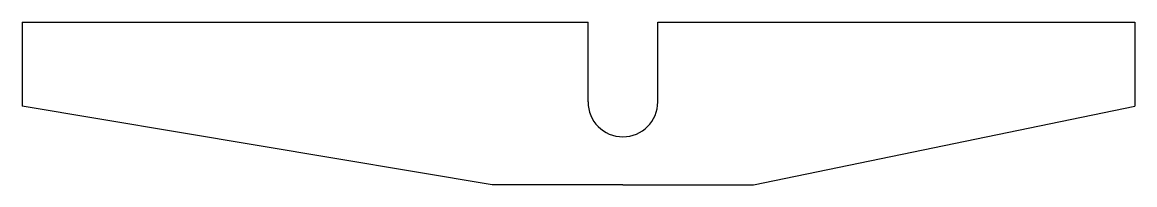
# Model space of a CAD drawing. Header units: inches. Extents: x 110 to 536, y -216 to -154.
import ezdxf

# ---------------------------------------------------------------- set-up
doc = ezdxf.new("R2010")
doc.units = ezdxf.units.IN
doc.header["$MEASUREMENT"] = 0

msp = doc.modelspace()

# ---------------------------------------------------------------- linework, layer by layer
for p, q in [((109.96, -153.74), (326.61, -153.74)), ((109.96, -153.74), (109.96, -185.74)), ((326.61, -184.09), (326.61, -153.74)), ((353.31, -184.09), (353.31, -153.74)), ((353.31, -153.74), (535.96, -153.74)), ((535.96, -153.74), (535.96, -185.74)), ((289.96, -215.74), (109.96, -185.74)), ((389.96, -215.74), (535.96, -185.74)), ((339.96, -215.74), (289.96, -215.74)), ((339.96, -215.74), (389.96, -215.74))]:
    msp.add_line(p, q)
msp.add_arc((339.96, -184.09), 13.35, 180, 0)

doc.saveas('drawing.dxf')
